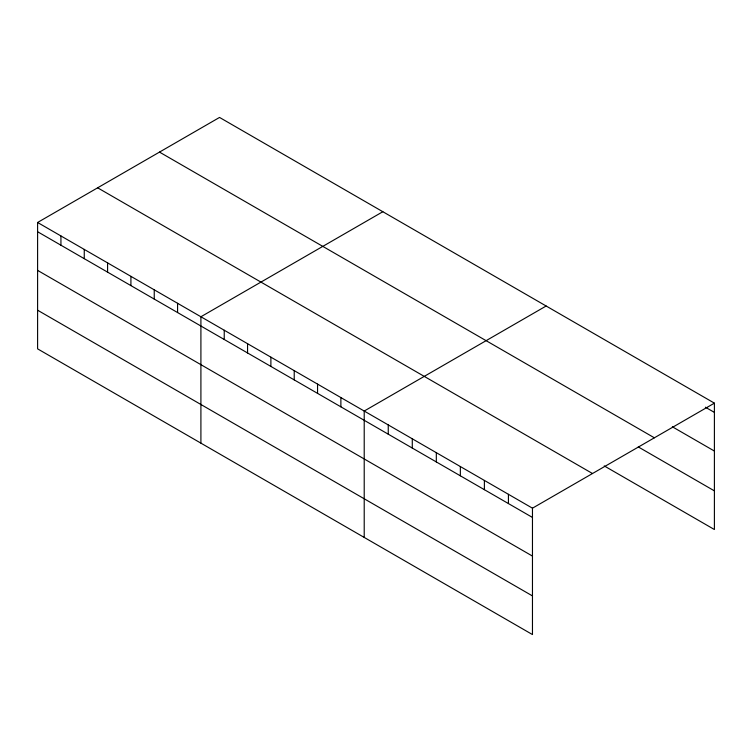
<?xml version="1.0" encoding="UTF-8"?>
<svg xmlns="http://www.w3.org/2000/svg" width="752" height="752" viewBox="0 0 752 752"><rect width="100%" height="100%" fill="white"/><g stroke="black" fill="none" stroke-linecap="round" stroke-linejoin="round"><path stroke-width="1.13" d="M37.6 222.479L532.463 508.183L532.463 634.566L37.6 348.853L37.6 222.479L219.537 117.434L714.4 403.147L714.4 529.521L604.232 465.92M382.843 211.716L200.906 316.761L200.906 443.144M546.149 306.008L364.212 411.043L364.212 537.426M532.463 508.183L714.4 403.147M705.385 407.199L714.4 412.397M672.335 426.769L714.4 451.05M159.499 152.101L654.362 437.805M638.288 446.923L714.4 490.868M97.638 187.812L592.501 473.525M37.6 231.738L532.463 517.442M37.6 270.382L532.463 556.095M37.6 310.209L532.463 595.913M508.427 494.308L508.427 503.567M484.391 480.434L484.391 489.684M460.356 466.55L460.356 475.809M436.32 452.676L436.32 461.935M412.284 438.801L412.284 448.051M388.248 424.918L388.248 434.177M340.882 397.573L340.882 406.832M317.551 384.103L317.551 393.362M294.22 370.633L294.22 379.892M270.889 357.172L270.889 366.421M247.558 343.702L247.558 352.961M224.237 330.231L224.237 339.49M177.575 303.291L177.575 312.55M154.245 289.821L154.245 299.08M130.914 276.351L130.914 285.61M107.583 262.88L107.583 272.139M84.262 249.42L84.262 258.669M60.931 235.949L60.931 245.208"/></g></svg>
